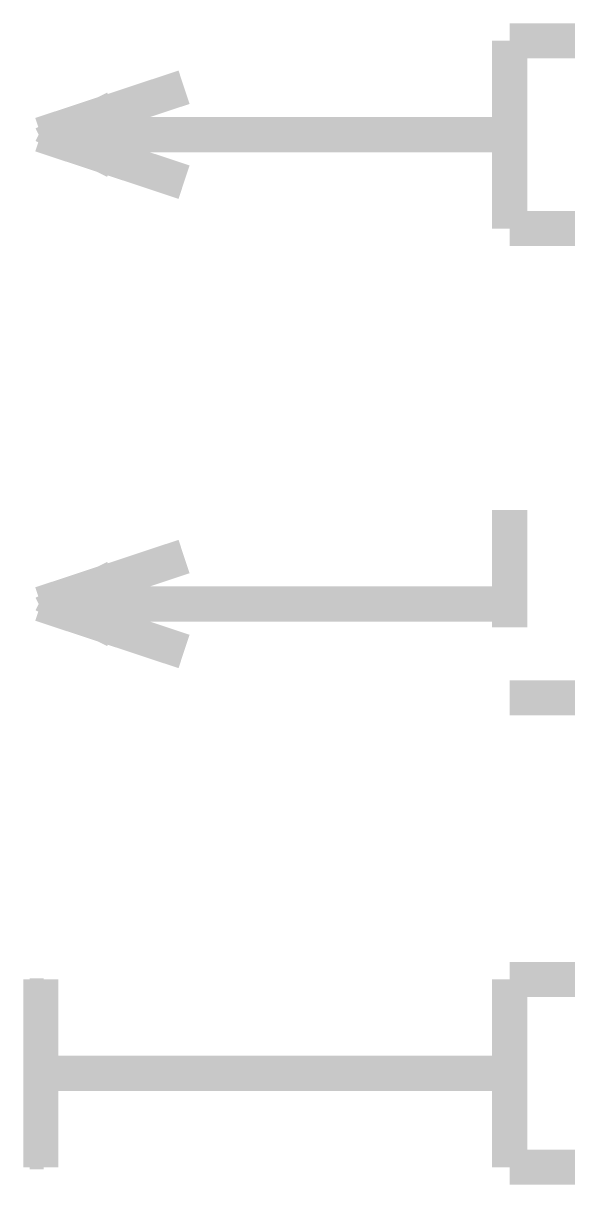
# Model space of a CAD drawing. Header units: inches. Extents: x 0 to 841, y 0 to 594.
# Drawn here: x 672.12 to 683.73, y 157.63 to 182.36 of the extents above; entities that cross this region are included whole.
import ezdxf

# ---------------------------------------------------------------- set-up
doc = ezdxf.new("R2010")
doc.units = ezdxf.units.IN
doc.layers.add('Sheet', color=255, linetype='Continuous')

msp = doc.modelspace()

# ---------------------------------------------------------------- linework, layer by layer
at = {"layer": 'Sheet'}
for points in [[(692.487, 181.987, 0.749, 0.749, 0), (682.493, 181.987, 0.749, 0.749, 0)], [(682.493, 181.987, 0.749, 0.749, 0), (682.493, 177.989, 0.749, 0.749, 0)], [(672.499, 179.988, 0.749, 0.749, 0), (675.553, 180.998, 0.749, 0.749, 0)], [(672.454, 179.988, 0.3, 0.3, 0), (673.981, 180.751, 0.3, 0.3, 0)], [(674.992, 179.988, 0.749, 0.749, 0), (672.499, 179.988, 0.749, 0.749, 0)], [(675.553, 178.977, 0.749, 0.749, 0), (672.499, 179.988, 0.749, 0.749, 0)], [(674.992, 179.988, 0.749, 0.749, 0), (677.485, 179.988, 0.749, 0.749, 0)], [(682.493, 179.988, 0.749, 0.749, 0), (677.485, 179.988, 0.749, 0.749, 0)], [(672.454, 179.988, 0.3, 0.3, 0), (673.981, 179.224, 0.3, 0.3, 0)], [(674.992, 179.988, 0.3, 0.3, 0), (672.454, 179.988, 0.3, 0.3, 0)], [(682.493, 179.988, 0.3, 0.3, 0), (677.485, 179.988, 0.3, 0.3, 0)], [(682.493, 177.989, 0.749, 0.749, 0), (692.487, 177.989, 0.749, 0.749, 0)], [(682.493, 171.992, 0.749, 0.749, 0), (682.493, 169.499, 0.749, 0.749, 0)], [(672.499, 169.993, 0.749, 0.749, 0), (675.553, 171.004, 0.749, 0.749, 0)], [(672.454, 169.993, 0.3, 0.3, 0), (673.981, 170.757, 0.3, 0.3, 0)], [(674.992, 169.993, 0.749, 0.749, 0), (672.499, 169.993, 0.749, 0.749, 0)], [(675.553, 168.983, 0.749, 0.749, 0), (672.499, 169.993, 0.749, 0.749, 0)], [(674.992, 169.993, 0.749, 0.749, 0), (677.485, 169.993, 0.749, 0.749, 0)], [(682.493, 169.993, 0.749, 0.749, 0), (677.485, 169.993, 0.749, 0.749, 0)], [(672.454, 169.993, 0.3, 0.3, 0), (673.981, 169.23, 0.3, 0.3, 0)], [(674.992, 169.993, 0.3, 0.3, 0), (672.454, 169.993, 0.3, 0.3, 0)], [(682.493, 169.993, 0.3, 0.3, 0), (677.485, 169.993, 0.3, 0.3, 0)], [(682.493, 167.995, 0.749, 0.749, 0), (685.614, 167.995, 0.749, 0.749, 0)], [(672.499, 161.998, 0.749, 0.749, 0), (672.499, 158, 0.749, 0.749, 0)], [(692.487, 161.998, 0.749, 0.749, 0), (682.493, 161.998, 0.749, 0.749, 0)], [(682.493, 161.998, 0.749, 0.749, 0), (682.493, 158, 0.749, 0.749, 0)], [(672.409, 162.02, 0.3, 0.3, 0), (672.409, 157.955, 0.3, 0.3, 0)], [(677.485, 159.999, 0.749, 0.749, 0), (672.499, 159.999, 0.749, 0.749, 0)], [(682.493, 159.999, 0.749, 0.749, 0), (677.485, 159.999, 0.749, 0.749, 0)], [(677.485, 159.999, 0.3, 0.3, 0), (672.409, 159.999, 0.3, 0.3, 0)], [(682.493, 159.999, 0.3, 0.3, 0), (677.485, 159.999, 0.3, 0.3, 0)], [(682.493, 158, 0.749, 0.749, 0), (692.487, 158, 0.749, 0.749, 0)]]:
    msp.add_lwpolyline(points, format="xyseb", dxfattribs=at)

doc.saveas('drawing.dxf')
